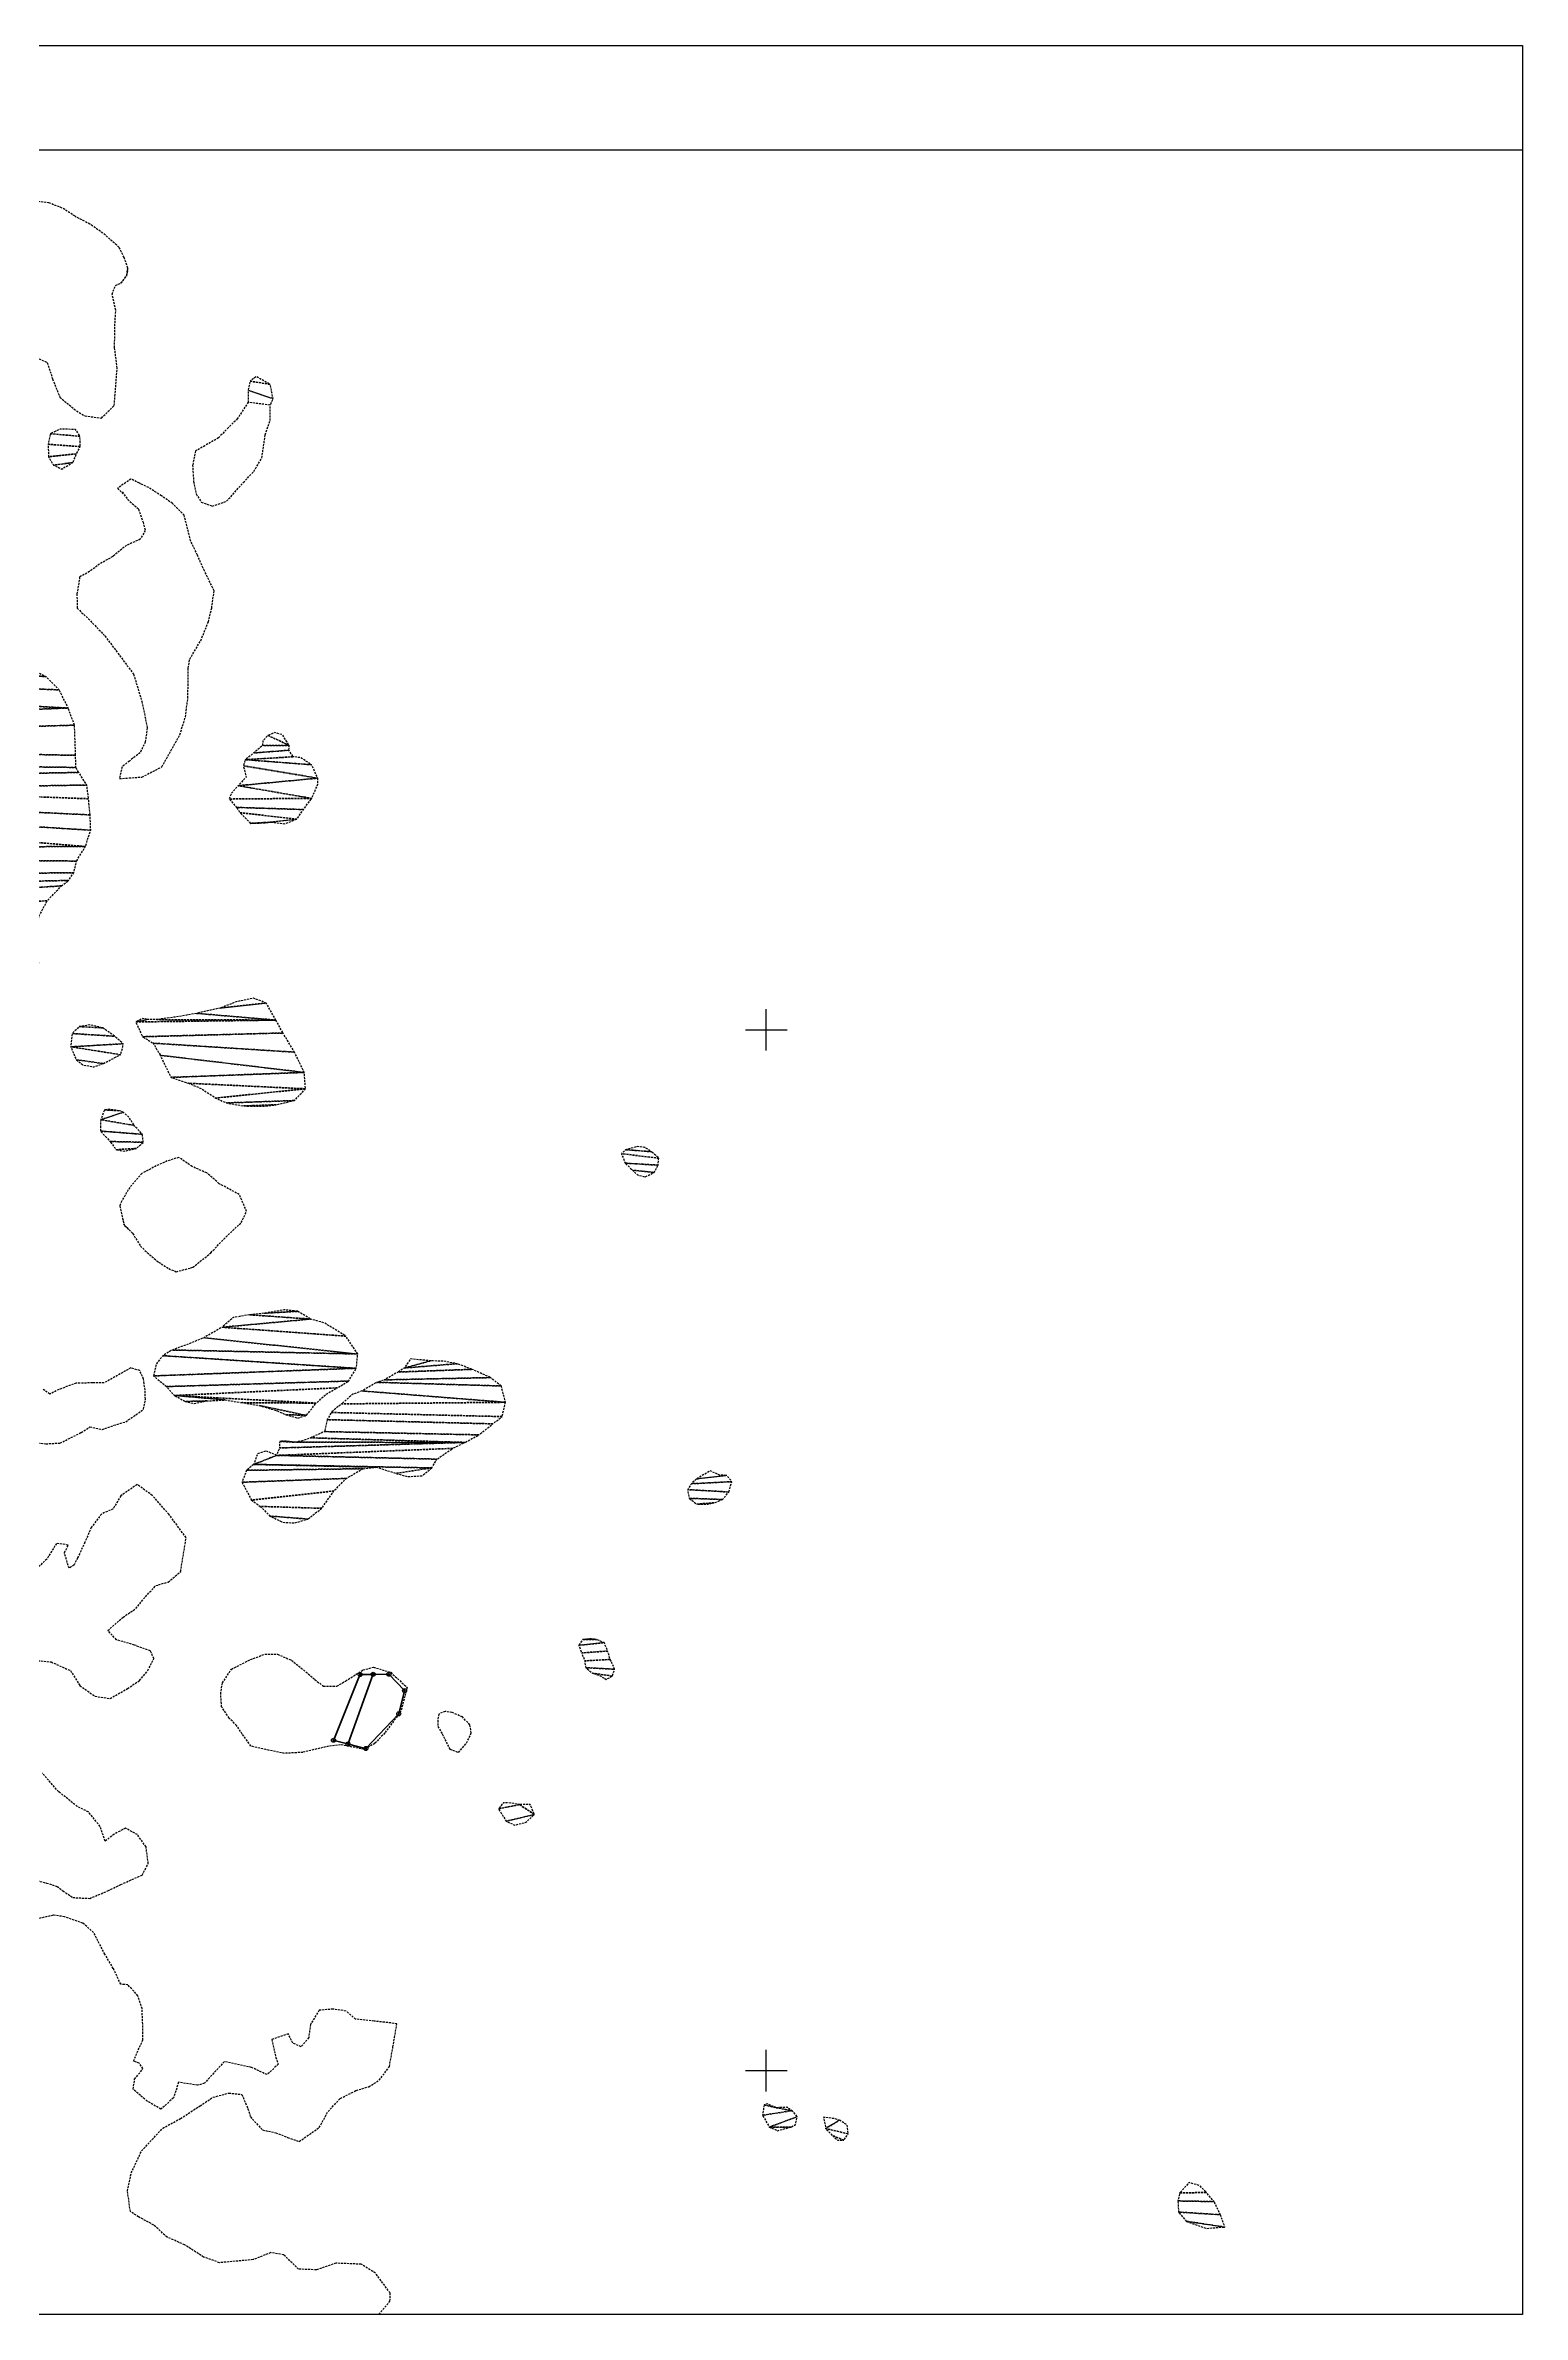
# Model space of a CAD drawing. Header units: metres. Extents: x 615331 to 657292, y 1301217 to 1321009.
# Drawn here: x 615763.2 to 615944, y 1309894.2 to 1310172 of the extents above; entities that cross this region are included whole.
import ezdxf
from ezdxf.enums import TextEntityAlignment as Align

# ---------------------------------------------------------------- set-up
doc = ezdxf.new("R2010")
doc.units = ezdxf.units.M
doc.header["$PDMODE"] = 32
doc.header["$PDSIZE"] = 0.5
doc.linetypes.add('HIDDEN', pattern=[0.375, 0.25, -0.125])
for name, color, linetype in [('3', 7, 'Continuous'), ('42', 7, 'Continuous'), ('CIRCULO PI', 2, 'Continuous'), ('CVL_CUADCON_LIN', 8, 'Continuous')]:
    doc.layers.add(name, color=color, linetype=linetype)
doc.styles.get("Standard").update_dxf_attribs({"font": 'arial.ttf'})
picture_1 = doc.add_image_def('image2.jpg', size_in_pixel=(1123, 633))

# ---------------------------------------------------------------- blocks, each defined once
blk = doc.blocks.new('COORD')
at = {"layer": '42', "color": 2, "linetype": 'Continuous'}
for p, q in [((-2, 0), (2, 0)), ((0, -2), (0, 2))]:
    blk.add_line(p, q, dxfattribs=at)
blk = doc.blocks.new('COORD$')
at = {"layer": '42', "color": 2, "linetype": 'Continuous'}
blk.add_blockref('COORD', (0, 0), dxfattribs=at)

msp = doc.modelspace()

# ---------------------------------------------------------------- linework, layer by layer
at = {"layer": '3', "color": 30, "linetype": 'HIDDEN'}
for points in [[(615772.47474, 1310142.86496), (615773.17532, 1310143.87671), (615773.26274, 1310144.7195), (615772.8272, 1310146.00967), (615772.19798, 1310147.26519), (615770.53012, 1310148.76791), (615768.63761, 1310150.10625), (615766.81429, 1310151.05671), (615765.249, 1310152.07483), (615763.62358, 1310152.70392), (615762.26217, 1310152.88257)], [(615762.05982, 1310133.77704), (615763.42632, 1310133.14514), (615764.06421, 1310131.14496), (615764.96345, 1310128.92114), (615766.9895, 1310127.22831), (615768.03208, 1310126.62508), (615770.04183, 1310126.3566), (615771.61017, 1310127.89627), (615771.97868, 1310132.46584), (615771.65859, 1310134.9877), (615771.69299, 1310137.6431), (615771.80054, 1310139.55472), (615771.35736, 1310141.52471), (615771.76575, 1310142.59788), (615772.37777, 1310142.86381), (615773.17634, 1310143.77961), (615773.29625, 1310144.62278), (615773.26274, 1310144.7195)], [(615788.01494, 1310128.31052), (615786.71113, 1310126.28817), (615785.59068, 1310125.20684), (615784.37531, 1310123.9303), (615782.70324, 1310122.9722), (615781.57757, 1310122.34412), (615781.20932, 1310120.5914), (615781.32935, 1310118.58535), (615781.63797, 1310117.06709), (615782.26427, 1310116.07063), (615783.62936, 1310115.56806), (615785.37024, 1310116.17078), (615787.41553, 1310118.46073), (615788.69449, 1310119.83526), (615789.67948, 1310121.43304), (615790.0996, 1310124.31946), (615790.69493, 1310126.04237), (615790.70436, 1310128.04994)], [(615772.60497, 1310117.32003), (615773.26286, 1310116.38855), (615774.6035, 1310115.20592), (615775.13932, 1310113.62548), (615775.4101, 1310112.59245), (615774.80738, 1310111.51711), (615773.13276, 1310110.78569), (615771.43317, 1310109.40632), (615769.82546, 1310108.48135), (615768.60601, 1310107.56083), (615767.38375, 1310106.89924), (615767.05143, 1310104.82324), (615767.07143, 1310103.0751), (615768.44532, 1310101.79563), (615770.47622, 1310099.68191), (615773.99288, 1310094.99485), (615775.00221, 1310091.63913), (615775.65373, 1310088.44115), (615775.41481, 1310086.68996), (615774.7824, 1310085.38755), (615773.46713, 1310084.36879), (615772.56904, 1310083.64616), (615772.26182, 1310082.21812), (615775.01062, 1310082.41142), (615777.45603, 1310083.66974), (615779.64467, 1310087.58014), (615780.33136, 1310089.78969), (615780.62877, 1310092.09199), (615780.68407, 1310095.75137), (615780.86565, 1310096.85423), (615782.19928, 1310099.10366), (615783.14388, 1310101.41323), (615783.54526, 1310103.10148), (615783.84484, 1310105.20959), (615782.65176, 1310107.65665), (615781.78808, 1310109.58943), (615780.95905, 1310111.32839), (615780.17896, 1310114.46023), (615778.7383, 1310115.90077), (615777.40072, 1310116.82447), (615775.83557, 1310117.84259), (615774.69665, 1310118.38007), (615773.65508, 1310118.8862), (615772.01729, 1310117.76652), (615772.93385, 1310116.85429)], [(615772.61822, 1310028.37715), (615772.88709, 1310027.50595), (615773.86902, 1310026.5458), (615774.82573, 1310024.9702), (615775.93789, 1310023.94685), (615777.0489, 1310023.0206), (615778.28785, 1310022.22534), (615779.19843, 1310021.84715), (615781.23123, 1310022.38845), (615783.44422, 1310024.1622), (615785.01116, 1310025.83146), (615787.15635, 1310027.86337), (615787.82049, 1310029.23089), (615786.92304, 1310031.29288), (615784.44794, 1310032.62447), (615782.9442, 1310033.93477), (615781.15503, 1310034.72379), (615779.524, 1310035.83837), (615778.10487, 1310035.40117), (615776.75239, 1310034.80292), (615774.98284, 1310033.87603), (615773.51338, 1310032.17555), (615772.52903, 1310030.51304), (615772.30922, 1310029.92778), (615772.78859, 1310027.63439), (615773.37806, 1310027.02594)], [(615761.11739, 1310001.01552), (615763.22385, 1310000.78055), (615764.97071, 1310000.86529), (615767.57756, 1310002.15788), (615768.63773, 1310002.84993), (615770.13, 1310002.54321), (615771.58073, 1310003.04552), (615773.03223, 1310003.48297), (615775.21577, 1310004.99728), (615775.42832, 1310006.23012), (615775.38257, 1310007.39529), (615775.20596, 1310008.68839), (615774.74073, 1310009.7515), (615773.63673, 1310010.06267), (615772.35038, 1310009.33558), (615770.38855, 1310008.2447), (615768.96458, 1310008.22839), (615766.95815, 1310008.20545), (615764.86316, 1310007.43683), (615763.73686, 1310006.87348), (615762.92147, 1310007.41466)], [(615762.2976, 1309974.21979), (615763.88518, 1309974.07605), (615766.26012, 1309973.00237), (615767.41382, 1309971.17), (615769.27371, 1309969.86378), (615771.12162, 1309969.59351), (615773.24375, 1309970.81576), (615774.72137, 1309971.80394), (615775.71082, 1309973.01333), (615776.47091, 1309974.47897), (615776.03945, 1309975.41299), (615774.08921, 1309976.13549), (615771.88082, 1309976.79019), (615770.83237, 1309977.9114), (615772.69086, 1309979.55148), (615774.26468, 1309980.60567), (615775.18991, 1309981.7818), (615776.69237, 1309983.41793), (615778.2086, 1309983.85614), (615779.7475, 1309985.1365), (615780.41202, 1309989.28851), (615778.30799, 1309992.14613), (615776.27493, 1309994.45417), (615774.41478, 1309995.79277), (615772.4239, 1309994.41008), (615771.47115, 1309992.81269), (615770.05431, 1309992.1813), (615768.81065, 1309990.5481), (615768.0224, 1309988.72593), (615767.13807, 1309986.80551), (615766.69464, 1309985.95865), (615766.08453, 1309985.53076), (615765.51265, 1309987.43448), (615765.9873, 1309988.37895), (615764.56078, 1309988.5892), (615763.3528, 1309986.66509), (615761.94412, 1309985.32153)], [(615802.19819, 1309963.37009), (615799.3124, 1309963.92579), (615797.85798, 1309963.74727), (615796.05008, 1309963.33811), (615794.69466, 1309962.99878), (615792.46282, 1309962.87619), (615790.15962, 1309963.33556), (615788.34216, 1309963.76804), (615787.28951, 1309965.2454), (615786.5981, 1309966.27359), (615785.68128, 1309967.20213), (615784.75924, 1309968.5838), (615784.6443, 1309970.13659), (615784.85532, 1309971.49889), (615785.96875, 1309973.19529), (615788.28584, 1309974.35511), (615790.05832, 1309975.02294), (615791.61213, 1309975.00829), (615793.30344, 1309974.28299), (615794.77341, 1309973.10176), (615796.17865, 1309971.91977), (615797.22379, 1309971.08998), (615798.87419, 1309971.10884), (615799.93513, 1309971.73615), (615802.05585, 1309973.08787), (615803.34666, 1309973.42644), (615805.45758, 1309972.80295), (615807.45305, 1309970.9479), (615806.70965, 1309968.02529), (615804.73317, 1309965.38009), (615803.51792, 1309964.10342), (615802.61741, 1309963.58467), (615802.19819, 1309963.37009)], [(615811.22979, 1309966.16668), (615811.75796, 1309965.26617), (615812.25479, 1309964.26805), (615812.68549, 1309963.39876), (615813.75827, 1309962.99011), (615814.74849, 1309964.13477), (615815.31693, 1309965.37155), (615815.14363, 1309966.37336), (615814.22643, 1309967.33414), (615812.99041, 1309967.87047), (615812.11488, 1309968.02236), (615811.33032, 1309967.69667), (615811.20978, 1309966.9181), (615811.22979, 1309966.16668)], [(615761.82727, 1309947.40519), (615763.32069, 1309947.00138), (615764.62004, 1309946.59528), (615765.3382, 1309946.05309), (615766.54529, 1309945.22508), (615768.61786, 1309945.11932), (615770.84052, 1309946.0513), (615772.41766, 1309946.81407), (615775.02604, 1309947.97707), (615775.78676, 1309949.37798), (615775.50465, 1309951.41461), (615774.45161, 1309952.92433), (615772.9861, 1309953.71704), (615771.60265, 1309952.98894), (615770.51202, 1309952.13468), (615769.87643, 1309953.94054), (615768.46456, 1309955.70525), (615767.09755, 1309956.36951), (615764.81117, 1309958.18888), (615762.81124, 1309960.43257)], [(615803.95585, 1309894.16378), (615803.99322, 1309894.20428), (615805.3666, 1309895.80651), (615805.3875, 1309896.81049), (615803.57947, 1309899.25054), (615801.85172, 1309900.33161), (615798.7432, 1309900.45802), (615796.3573, 1309899.65359), (615794.18789, 1309899.72597), (615792.3554, 1309901.48583), (615790.76629, 1309901.75903), (615788.64008, 1309900.89292), (615784.50146, 1309900.52173), (615782.55161, 1309901.21186), (615780.23656, 1309902.70706), (615778.08958, 1309903.65396), (615776.45447, 1309905.12456), (615774.59802, 1309906.1395), (615773.58741, 1309906.77548), (615773.23458, 1309909.32932), (615773.69522, 1309911.50395), (615774.95889, 1309914.20586), (615777.54879, 1309916.98754), (615779.73603, 1309918.17819), (615782.11339, 1309919.72717), (615783.71971, 1309920.78161), (615785.6558, 1309921.28939), (615787.24376, 1309921.11329), (615787.97569, 1309919.37331), (615788.27845, 1309918.37303), (615789.75314, 1309916.77092), (615791.37538, 1309916.43337), (615792.83834, 1309915.86722), (615794.26817, 1309915.36555), (615796.70835, 1309917.07712), (615797.78649, 1309919.03219), (615799.28934, 1309920.63583), (615801.22033, 1309921.59687), (615802.76841, 1309922.06796), (615804.054, 1309922.85965), (615805.29728, 1309924.52521), (615805.72339, 1309926.89365), (615805.93619, 1309928.09412), (615806.20824, 1309929.78084), (615803.42108, 1309930.10514), (615801.15279, 1309930.33832), (615800.00865, 1309931.32892), (615798.38755, 1309931.56937), (615796.70619, 1309931.42067), (615795.6255, 1309929.69228), (615795.41754, 1309928.07093), (615794.49167, 1309926.95953), (615793.48324, 1309927.40131), (615792.92015, 1309928.52813), (615790.88874, 1309927.85724), (615791.39933, 1309925.66146), (615791.70018, 1309924.823), (615790.32311, 1309923.54455), (615788.40333, 1309924.42913), (615785.09398, 1309925.13596), (615783.27156, 1309923.17247), (615782.66451, 1309922.48565), (615781.82567, 1309922.24941), (615779.49112, 1309922.61117), (615778.86572, 1309920.69368), (615777.32796, 1309919.31622), (615775.66609, 1309920.30096), (615774.81681, 1309920.97121), (615773.93388, 1309921.77055), (615774.11393, 1309923.003), (615775.13511, 1309924.2775), (615774.67422, 1309924.95209), (615773.99173, 1309925.20337), (615774.55865, 1309926.56974), (615775.12709, 1309927.80652), (615775.1053, 1309929.71662), (615775.01878, 1309931.62595), (615774.51519, 1309933.20678), (615773.26987, 1309934.55238), (615772.42772, 1309934.60756), (615771.49944, 1309936.53957), (615770.47622, 1309938.27637), (615769.08627, 1309940.94782), (615767.77851, 1309942.09847), (615765.53635, 1309942.88225), (615764.14258, 1309943.06065), (615760.26874, 1309942.17454)]]:
    msp.add_lwpolyline(points, dxfattribs=at)
at = {"layer": 'CIRCULO PI'}
msp.add_lwpolyline([(615473.824, 1310171.98436), (615943.99875, 1310171.98436), (615943.99875, 1309894.16378), (615473.824, 1309894.16378)], close=True, dxfattribs=at)
at = {"layer": 'CVL_CUADCON_LIN', "color": 4, "lineweight": 40, "ltscale": 0.5, "flags": 128}
for points in [[(615798.4774, 1309964.54484), (615801.69295, 1309972.47486)], [(615803.28789, 1309972.48927), (615800.24087, 1309964.09542)], [(615800.24087, 1309964.09542), (615803.28789, 1309972.48927)], [(615801.7806, 1309972.53452), (615803.24593, 1309972.54855)], [(615803.37334, 1309972.54977), (615805.1572, 1309972.56686)], [(615805.26509, 1309972.52156), (615807.11426, 1309970.59953)], [(615807.14273, 1309970.49187), (615806.45168, 1309967.77503)], [(615806.39207, 1309967.66711), (615802.4517, 1309963.52355)], [(615800.15739, 1309964.05127), (615798.51519, 1309964.47005)], [(615802.34606, 1309963.49313), (615800.28087, 1309964.01978)]]:
    msp.add_lwpolyline(points, dxfattribs=at)
at = {"layer": 'CVL_CUADCON_LIN', "color": 4, "lineweight": 40, "ltscale": 0.5}
for centre in [(615801.71689, 1309972.53391), (615803.30963, 1309972.54916), (615803.30963, 1309972.54916), (615805.22091, 1309972.56747), (615807.15843, 1309970.55361), (615806.43597, 1309967.71328), (615798.45346, 1309964.48579), (615800.21913, 1309964.03553), (615800.21913, 1309964.03553), (615802.4078, 1309963.47738)]:
    msp.add_circle(centre, 0.06371, dxfattribs=at)
at = {"layer": 'CVL_CUADCON_LIN', "color": 4, "ltscale": 0.5}
for p in [(615801.71689, 1309972.53391), (615803.30963, 1309972.54916), (615803.30963, 1309972.54916), (615805.22091, 1309972.56747), (615807.15843, 1309970.55361), (615806.43597, 1309967.71328), (615798.45346, 1309964.48579), (615800.21913, 1309964.03553), (615800.21913, 1309964.03553), (615802.4078, 1309963.47738)]:
    msp.add_point(p, dxfattribs=at)

# ---------------------------------------------------------------- block references
at = {"layer": '42', "color": 1, "linetype": 'Continuous', "xscale": 1.274245939333923, "yscale": 1.274245939333923, "zscale": 0.1274245939301883}
for p in [(615851.42435, 1310051.45731), (615851.42435, 1309924.03272)]:
    msp.add_blockref('COORD$', p, dxfattribs=at)

# ---------------------------------------------------------------- texts
at = {"layer": 'CVL_CUADCON_LIN', "color": 4, "ltscale": 0.5}
for p in [(615801.6452, 1309972.63925), (615803.23601, 1309972.65315)]:
    msp.add_text('1', height=0.12742, rotation=90, dxfattribs=at).set_placement(p, align=Align.BOTTOM_RIGHT)
for s, p in [('2', (615803.41364, 1309972.62279)), ('3', (615807.28162, 1309970.58618)), ('4', (615806.54751, 1309967.65167))]:
    msp.add_text(s, height=0.12742, rotation=90, dxfattribs=at).set_placement(p, align=Align.MIDDLE_LEFT)
msp.add_text('2', height=0.12742, rotation=90, dxfattribs=at).set_placement((615805.27025, 1309972.68496), align=Align.BOTTOM_LEFT)
for s, p in [('4', (615798.33973, 1309964.42833)), ('6', (615800.10649, 1309963.97596))]:
    msp.add_text(s, height=0.12742, rotation=90, dxfattribs=at).set_placement(p, align=Align.TOP_RIGHT)
msp.add_text('3', height=0.12742, rotation=90, dxfattribs=at).set_placement((615800.2787, 1309963.92288), align=Align.TOP_LEFT)
msp.add_text('5', height=0.12742, rotation=90, dxfattribs=at).set_placement((615802.44307, 1309963.35494), align=Align.TOP_CENTER)

# ---------------------------------------------------------------- pictures from other files: only their frames are drawn
at = {"layer": 'CIRCULO PI'}
image = msp.add_image(picture_1, insert=(615473.824, 1309894.16378), size_in_units=(470.17476, 265.02281), dxfattribs=at)
image.dxf.flags = 7

# ---------------------------------------------------------------- meshes
at = {"layer": '3', "color": 30, "linetype": 'HIDDEN'}
mesh = msp.add_polyface(dxfattribs=at)
corners = [(615790.70895, 1310130.47827), (615788.24468, 1310130.87099), (615791.05248, 1310128.73383), (615787.99837, 1310129.76737), (615790.73736, 1310127.98546), (615788.9826, 1310131.42988), (615788.01494, 1310128.31052)]
mesh.append_faces([[corners[k] for k in face] for face in [(1, 0, 5), (2, 3, 6, 4)]], dxfattribs={"vtx0": -1, "color": 30})
mesh.append_faces([[corners[k] for k in face] for face in [(0, 1, 3, 2)]], dxfattribs={"vtx0": -1, "vtx2": -1, "color": 30})
mesh = msp.add_polyface(dxfattribs=at)
corners = [(615767.41331, 1310124.12488), (615763.78477, 1310124.43949), (615767.4602, 1310122.86261), (615763.54075, 1310123.14155), (615767.01702, 1310121.98338), (615763.55808, 1310121.61997), (615766.54389, 1310120.90945), (615764.18475, 1310120.59101), (615765.19357, 1310120.11687), (615765.0083, 1310125.00398), (615766.8859, 1310124.96066)]
mesh.append_faces([[corners[k] for k in face] for face in [(1, 0, 10, 9), (6, 7, 8)]], dxfattribs={"vtx0": -1, "color": 30})
mesh.append_faces([[corners[k] for k in face] for face in [(0, 1, 3, 2), (2, 3, 5, 4), (4, 5, 7, 6)]], dxfattribs={"vtx0": -1, "vtx2": -1, "color": 30})
mesh = msp.add_polyface(dxfattribs=at)
corners = [(615743.55739, 1310076.19132), (615725.39785, 1310079.22147), (615725.08401, 1310075.5268), (615742.62961, 1310075.24175), (615726.16826, 1310074.11455), (615739.63182, 1310074.17125), (615738.22339, 1310072.79532), (615727.18103, 1310073.28425), (615736.1976, 1310071.63895), (615729.25958, 1310072.66051), (615732.29216, 1310070.68772), (615743.19958, 1310107.49699), (615739.70292, 1310107.58644), (615745.245, 1310106.93747), (615738.35859, 1310106.27601), (615747.35808, 1310106.11991), (615737.1004, 1310103.08848), (615750.49846, 1310103.20928), (615755.77014, 1310097.89478), (615736.15797, 1310100.58459), (615735.18992, 1310097.4976), (615757.80575, 1310095.36018), (615733.3322, 1310095.79266), (615759.10319, 1310095.11603), (615732.18232, 1310094.45203), (615764.88763, 1310093.07762), (615765.98119, 1310090.85598), (615731.52277, 1310092.69611), (615729.68238, 1310089.4696), (615766.74956, 1310088.76022), (615728.21483, 1310087.60729), (615766.88883, 1310085.07064), (615727.5233, 1310085.8185), (615766.90578, 1310083.58143), (615727.28361, 1310084.13216), (615767.26881, 1310082.97043), (615726.49638, 1310082.21277), (615768.25737, 1310081.42758), (615726.05995, 1310080.75082), (615768.47081, 1310079.74634), (615744.31531, 1310080.66812), (615768.65519, 1310077.77342), (615744.85304, 1310078.92585), (615768.74146, 1310075.89646), (615744.90286, 1310077.40465), (615768.08433, 1310073.91386), (615744.66203, 1310075.81541), (615743.09968, 1310073.75763), (615767.00441, 1310072.12074), (615741.82148, 1310072.31837), (615766.66469, 1310070.69218), (615740.41905, 1310070.42446), (615766.02821, 1310069.74593), (615739.59168, 1310069.18462), (615765.16185, 1310069.08841), (615738.15726, 1310067.25783), (615763.40275, 1310067.25516), (615737.36264, 1310065.98601), (615762.42056, 1310065.39833), (615736.80121, 1310064.13402), (615761.78764, 1310061.31144), (615737.01019, 1310062.8413), (615762.38896, 1310059.66702), (615737.83704, 1310061.29666), (615741.27254, 1310060.88265), (615762.14086, 1310058.72523), (615742.58769, 1310059.08444), (615761.50731, 1310057.52005), (615743.15931, 1310057.21308), (615760.52002, 1310056.11646), (615743.33554, 1310055.95234), (615759.11351, 1310054.57858), (615743.3846, 1310054.49588), (615758.42771, 1310052.27194), (615743.13829, 1310053.39225), (615754.67378, 1310052.22899), (615743.11548, 1310052.5501), (615753.51435, 1310051.73), (615743.41977, 1310051.42036), (615752.51636, 1310051.26528), (615744.49765, 1310050.55846), (615750.71852, 1310049.98199), (615744.89598, 1310049.68878), (615749.66166, 1310048.99853), (615746.16653, 1310048.95864), (615757.56951, 1310050.90225), (615755.08218, 1310050.48519), (615740.39649, 1310061.06691), (615763.28348, 1310094.6782), (615740.60037, 1310074.37666), (615734.6211, 1310070.81145), (615733.16782, 1310070.53583), (615730.20291, 1310072.25033), (615725.1964, 1310077.01741), (615731.02569, 1310090.87726), (615735.75735, 1310098.83161), (615741.41372, 1310107.99458), (615748.8961, 1310104.64803), (615760.13507, 1310095.45167), (615761.46042, 1310095.5963), (615756.35196, 1310049.81978), (615754.89983, 1310049.44706), (615747.39784, 1310048.8432), (615739.49675, 1310060.50611), (615738.68658, 1310060.59404), (615743.67334, 1310074.5413)]
mesh.append_faces([[corners[k] for k in face] for face in [(8, 10, 91, 90), (12, 11, 96), (83, 84, 102), (85, 86, 101, 100), (87, 63, 104, 103), (23, 88, 99, 98)]], dxfattribs={"vtx0": -1, "color": 30})
mesh.append_faces([[corners[k] for k in face] for face in [(3, 4, 5, 89), (15, 16, 17, 97)]], dxfattribs={"vtx0": -1, "vtx1": -1, "color": 30})
mesh.append_faces([[corners[k] for k in face] for face in [(37, 38, 40, 39)]], dxfattribs={"vtx0": -1, "vtx1": -1, "vtx2": -1, "color": 30})
mesh.append_faces([[corners[k] for k in face] for face in [(23, 24, 25, 88), (62, 63, 87, 64)]], dxfattribs={"vtx0": -1, "vtx1": -1, "vtx3": -1, "color": 30})
mesh.append_faces([[corners[k] for k in face] for face in [(1, 0, 40, 38), (0, 2, 4, 3), (5, 4, 7, 6), (6, 7, 9, 8), (11, 12, 14, 13), (13, 14, 16, 15), (17, 16, 19, 18), (18, 20, 22, 21), (21, 22, 24, 23), (25, 24, 27, 26), (26, 28, 30, 29), (29, 30, 32, 31), (31, 32, 34, 33), (33, 34, 36, 35), (35, 36, 38, 37), (39, 40, 42, 41), (41, 42, 44, 43), (43, 44, 46, 45), (45, 47, 49, 48), (48, 49, 51, 50), (50, 51, 53, 52), (52, 53, 55, 54), (54, 55, 57, 56), (56, 57, 59, 58), (58, 59, 61, 60), (60, 61, 63, 62), (62, 64, 66, 65), (65, 66, 68, 67), (67, 68, 70, 69), (69, 70, 72, 71), (71, 72, 74, 73), (75, 76, 78, 77), (77, 78, 80, 79), (79, 80, 82, 81), (81, 82, 84, 83), (86, 85, 73, 75)]], dxfattribs={"vtx0": -1, "vtx2": -1, "color": 30})
mesh.append_faces([[corners[k] for k in face] for face in [(73, 74, 76, 75)]], dxfattribs={"vtx0": -1, "vtx2": -1, "vtx3": -1, "color": 30})
mesh.append_faces([[corners[k] for k in face] for face in [(0, 1, 93, 2), (8, 9, 92, 10), (18, 19, 95, 20), (26, 27, 94, 28), (45, 46, 105, 47)]], dxfattribs={"vtx0": -1, "vtx3": -1, "color": 30})
mesh = msp.add_polyface(dxfattribs=at)
corners = [(615793.02667, 1310086.27608), (615790.42326, 1310087.50917), (615789.75772, 1310086.27111), (615793.00093, 1310085.69299), (615788.70023, 1310085.35251), (615793.52796, 1310084.88957), (615787.64146, 1310084.53087), (615795.77242, 1310083.91159), (615796.53556, 1310082.26896), (615787.42343, 1310083.78366), (615786.77166, 1310081.34781), (615795.78707, 1310079.79973), (615785.68982, 1310079.71665), (615794.76704, 1310078.42813), (615786.57542, 1310078.69062), (615793.97127, 1310077.2534), (615787.00357, 1310078.04789), (615790.90059, 1310076.89445), (615788.31324, 1310076.73542), (615789.81621, 1310086.82222), (615791.26095, 1310087.84251), (615792.20249, 1310087.59416), (615794.46797, 1310084.77081), (615796.5441, 1310081.52442), (615792.45658, 1310076.6856), (615789.67197, 1310076.78333), (615785.94097, 1310080.39939), (615787.76302, 1310082.39537)]
mesh.append_faces([[corners[k] for k in face] for face in [(1, 0, 21, 20), (17, 18, 25), (15, 17, 24)]], dxfattribs={"vtx0": -1, "color": 30})
mesh.append_faces([[corners[k] for k in face] for face in [(5, 6, 7, 22), (8, 10, 11, 23)]], dxfattribs={"vtx0": -1, "vtx1": -1, "color": 30})
mesh.append_faces([[corners[k] for k in face] for face in [(0, 2, 4, 3), (3, 4, 6, 5), (7, 6, 9, 8), (11, 12, 14, 13), (13, 14, 16, 15)]], dxfattribs={"vtx0": -1, "vtx2": -1, "color": 30})
mesh.append_faces([[corners[k] for k in face] for face in [(15, 16, 18, 17)]], dxfattribs={"vtx0": -1, "vtx2": -1, "vtx3": -1, "color": 30})
mesh.append_faces([[corners[k] for k in face] for face in [(0, 1, 19, 2), (8, 9, 27, 10), (11, 10, 26, 12)]], dxfattribs={"vtx0": -1, "vtx3": -1, "color": 30})
mesh = msp.add_polyface(dxfattribs=at)
corners = [(615790.2153, 1310054.7399), (615784.59066, 1310054.1252), (615791.4043, 1310052.64899), (615781.68512, 1310053.47674), (615775.67361, 1310052.72812), (615774.25295, 1310052.42051), (615792.26391, 1310051.07223), (615775.08274, 1310050.61682), (615793.6824, 1310048.72482), (615776.38642, 1310049.8222), (615794.87599, 1310046.24539), (615777.24488, 1310048.34267), (615778.57048, 1310045.63808), (615795.02839, 1310044.23973), (615780.71478, 1310044.91788), (615784.06923, 1310043.11062), (615793.65309, 1310042.79932), (615785.33838, 1310042.50994), (615791.42571, 1310042.28822), (615787.41388, 1310042.14512), (615776.80667, 1310052.70875), (615779.58567, 1310053.09663), (615786.55618, 1310054.89242), (615788.65486, 1310055.33726), (615790.06826, 1310042.11072), (615788.15854, 1310042.12129), (615782.24324, 1310044.28777), (615778.07391, 1310046.60371), (615775.12199, 1310052.85134)]
mesh.append_faces([[corners[k] for k in face] for face in [(1, 0, 23, 22), (5, 4, 28), (18, 19, 25, 24)]], dxfattribs={"vtx0": -1, "color": 30})
mesh.append_faces([[corners[k] for k in face] for face in [(4, 5, 2, 20)]], dxfattribs={"vtx0": -1, "vtx1": -1, "vtx2": -1, "color": 30})
mesh.append_faces([[corners[k] for k in face] for face in [(0, 1, 3, 2), (2, 5, 7, 6), (6, 7, 9, 8), (8, 9, 11, 10), (10, 12, 14, 13), (13, 15, 17, 16), (16, 17, 19, 18)]], dxfattribs={"vtx0": -1, "vtx2": -1, "color": 30})
mesh.append_faces([[corners[k] for k in face] for face in [(2, 3, 21, 20), (10, 11, 27, 12), (13, 14, 26, 15)]], dxfattribs={"vtx0": -1, "vtx3": -1, "color": 30})
mesh = msp.add_polyface(dxfattribs=at)
corners = [(615770.21551, 1310051.69432), (615767.33316, 1310051.85564), (615771.68369, 1310050.67505), (615766.46897, 1310051.00393), (615772.69761, 1310049.74765), (615766.29338, 1310049.38309), (615772.38924, 1310048.41658), (615770.26546, 1310047.32391), (615766.95866, 1310047.80405), (615772.66932, 1310049.39112), (615769.105, 1310046.92201), (615767.7752, 1310047.16591), (615768.69011, 1310052.06551)]
mesh.append_faces([[corners[k] for k in face] for face in [(1, 0, 12), (7, 8, 11, 10)]], dxfattribs={"vtx0": -1, "color": 30})
mesh.append_faces([[corners[k] for k in face] for face in [(4, 5, 6, 9)]], dxfattribs={"vtx0": -1, "vtx1": -1, "color": 30})
mesh.append_faces([[corners[k] for k in face] for face in [(0, 1, 3, 2), (2, 3, 5, 4), (6, 5, 8, 7)]], dxfattribs={"vtx0": -1, "vtx2": -1, "color": 30})
mesh = msp.add_polyface(dxfattribs=at)
corners = [(615772.24105, 1310041.55069), (615770.42741, 1310041.65951), (615772.7287, 1310041.3621), (615769.95569, 1310040.45611), (615774.04168, 1310039.7582), (615775.05751, 1310038.66885), (615769.93912, 1310039.06374), (615775.1657, 1310037.69877), (615771.11895, 1310037.78198), (615774.33285, 1310036.94454), (615771.84246, 1310036.78653), (615773.44814, 1310040.72268), (615772.84784, 1310036.60381), (615771.1062, 1310041.73201)]
mesh.append_faces([[corners[k] for k in face] for face in [(1, 0, 13), (9, 10, 12)]], dxfattribs={"vtx0": -1, "color": 30})
mesh.append_faces([[corners[k] for k in face] for face in [(2, 3, 4, 11)]], dxfattribs={"vtx0": -1, "vtx1": -1, "color": 30})
mesh.append_faces([[corners[k] for k in face] for face in [(0, 1, 3, 2), (4, 3, 6, 5), (5, 6, 8, 7), (7, 8, 10, 9)]], dxfattribs={"vtx0": -1, "vtx2": -1, "color": 30})
mesh = msp.add_polyface(dxfattribs=at)
corners = [(615837.38636, 1310036.53232), (615834.21158, 1310036.78743), (615838.26929, 1310035.73299), (615833.69933, 1310036.29582), (615838.18187, 1310034.89007), (615834.1657, 1310035.13562), (615837.70645, 1310034.01046), (615835.04939, 1310034.27156), (615835.63134, 1310037.15976), (615836.5386, 1310037.07311), (615836.61238, 1310033.4475), (615835.67097, 1310033.69585)]
mesh.append_faces([[corners[k] for k in face] for face in [(1, 0, 9, 8), (6, 7, 11, 10)]], dxfattribs={"vtx0": -1, "color": 30})
mesh.append_faces([[corners[k] for k in face] for face in [(0, 1, 3, 2), (2, 3, 5, 4), (4, 5, 7, 6)]], dxfattribs={"vtx0": -1, "vtx2": -1, "color": 30})
mesh = msp.add_polyface(dxfattribs=at)
corners = [(615782.93949, 1310006.02458), (615780.28625, 1310005.96189), (615794.07742, 1310016.99864), (615790.00212, 1310016.75781), (615795.64194, 1310016.04525), (615788.15931, 1310016.57483), (615784.81072, 1310015.04713), (615799.97042, 1310013.95778), (615801.41949, 1310011.77258), (615782.55976, 1310013.75874), (615778.69306, 1310012.25743), (615801.24531, 1310010.02215), (615777.56816, 1310011.56462), (615776.43128, 1310009.09093), (615800.29217, 1310008.45712), (615777.99987, 1310007.78138), (615798.94223, 1310007.6323), (615778.98321, 1310006.69165), (615796.34201, 1310005.75699), (615787.2142, 1310005.81446), (615795.12931, 1310004.25363), (615789.3218, 1310005.48239), (615792.57126, 1310004.35392), (615785.2037, 1310006.14767), (615780.69134, 1310012.99267), (615786.15658, 1310016.22823), (615792.42472, 1310017.17411), (615797.3953, 1310015.54728), (615797.62364, 1310006.90483), (615794.09742, 1310003.91813), (615791.59531, 1310004.79608), (615781.3895, 1310005.71545), (615776.77023, 1310010.58422)]
mesh.append_faces([[corners[k] for k in face] for face in [(0, 1, 31), (3, 2, 26), (20, 22, 29)]], dxfattribs={"vtx0": -1, "color": 30})
mesh.append_faces([[corners[k] for k in face] for face in [(4, 6, 7, 27), (16, 17, 18, 28)]], dxfattribs={"vtx0": -1, "vtx1": -1, "color": 30})
mesh.append_faces([[corners[k] for k in face] for face in [(18, 17, 23, 19)]], dxfattribs={"vtx0": -1, "vtx1": -1, "vtx3": -1, "color": 30})
mesh.append_faces([[corners[k] for k in face] for face in [(1, 0, 23, 17), (2, 3, 5, 4), (7, 6, 9, 8), (8, 10, 12, 11), (11, 13, 15, 14), (14, 15, 17, 16), (18, 19, 21, 20)]], dxfattribs={"vtx0": -1, "vtx2": -1, "color": 30})
mesh.append_faces([[corners[k] for k in face] for face in [(4, 5, 25, 6), (8, 9, 24, 10), (11, 12, 32, 13), (20, 21, 30, 22)]], dxfattribs={"vtx0": -1, "vtx3": -1, "color": 30})
mesh = msp.add_polyface(dxfattribs=at)
corners = [(615810.36203, 1310010.93591), (615807.10314, 1310010.05681), (615813.57032, 1310010.58409), (615815.42308, 1310009.89294), (615806.36433, 1310009.56265), (615817.66779, 1310008.88246), (615804.69227, 1310008.60455), (615818.97414, 1310007.86128), (615803.72473, 1310008.30217), (615819.51493, 1310005.86008), (615801.95672, 1310007.24582), (615799.41791, 1310005.66257), (615819.08182, 1310004.10671), (615798.16762, 1310004.61221), (615817.95908, 1310003.21958), (615797.6922, 1310003.7326), (615816.25911, 1310001.87271), (615797.35287, 1310002.27167), (615814.55429, 1310000.94658), (615795.64627, 1310001.50751), (615793.77517, 1310000.96799), (615791.86431, 1310001.07567), (615791.84124, 1310000.26601), (615813.04151, 1310000.21695), (615791.49567, 1309999.35543), (615802.06554, 1309997.72784), (615787.79437, 1309997.53224), (615800.00763, 1309996.53871), (615787.26084, 1309996.06915), (615798.50402, 1309994.99968), (615788.41875, 1309993.88064), (615797.00716, 1309992.87806), (615789.49548, 1309993.11596), (615795.30681, 1309991.56342), (615790.67429, 1309991.93142), (615788.69233, 1309998.25487), (615810.47951, 1309997.82404), (615806.0854, 1309997.15863), (615803.77889, 1309997.90929), (615811.11459, 1309998.89976), (615811.9161, 1310010.88889), (615809.29293, 1309996.87155), (615807.51409, 1309996.75406), (615793.72623, 1309991.09208), (615792.26888, 1309991.17261), (615789.16303, 1309999.55536), (615790.22728, 1309999.89138), (615792.54361, 1310001.1158), (615794.64713, 1310001.13989), (615800.79613, 1310006.84405), (615807.89954, 1310011.1668)]
mesh.append_faces([[corners[k] for k in face] for face in [(1, 0, 50), (21, 20, 47), (33, 34, 44, 43), (35, 24, 46, 45), (36, 37, 42, 41)]], dxfattribs={"vtx0": -1, "color": 30})
mesh.append_faces([[corners[k] for k in face] for face in [(0, 1, 2, 40), (23, 24, 39)]], dxfattribs={"vtx0": -1, "vtx1": -1, "color": 30})
mesh.append_faces([[corners[k] for k in face] for face in [(24, 35, 36, 39), (36, 35, 38, 37)]], dxfattribs={"vtx0": -1, "vtx1": -1, "vtx3": -1, "color": 30})
mesh.append_faces([[corners[k] for k in face] for face in [(2, 1, 4, 3), (3, 4, 6, 5), (5, 6, 8, 7), (7, 8, 10, 9), (9, 11, 13, 12), (12, 13, 15, 14), (14, 15, 17, 16), (16, 17, 19, 18), (18, 22, 24, 23), (25, 26, 28, 27), (26, 25, 38, 35), (27, 28, 30, 29), (29, 30, 32, 31), (31, 32, 34, 33)]], dxfattribs={"vtx0": -1, "vtx2": -1, "color": 30})
mesh.append_faces([[corners[k] for k in face] for face in [(20, 21, 22, 18)]], dxfattribs={"vtx0": -1, "vtx2": -1, "vtx3": -1, "color": 30})
mesh.append_faces([[corners[k] for k in face] for face in [(9, 10, 49, 11), (18, 19, 48, 20)]], dxfattribs={"vtx0": -1, "vtx3": -1, "color": 30})
mesh = msp.add_polyface(dxfattribs=at)
corners = [(615846.57801, 1309996.90926), (615842.89314, 1309996.4787), (615847.20175, 1309996.13936), (615842.25258, 1309995.88846), (615846.82789, 1309994.87238), (615841.80774, 1309995.17106), (615846.06155, 1309993.95696), (615841.98167, 1309994.10465), (615845.0628, 1309993.55698), (615842.92831, 1309993.40305), (615845.70387, 1309996.93169), (615844.25557, 1309993.38585), (615844.56495, 1309997.46904)]
mesh.append_faces([[corners[k] for k in face] for face in [(1, 0, 10, 12), (8, 9, 11)]], dxfattribs={"vtx0": -1, "color": 30})
mesh.append_faces([[corners[k] for k in face] for face in [(0, 1, 3, 2), (2, 3, 5, 4), (4, 5, 7, 6), (6, 7, 9, 8)]], dxfattribs={"vtx0": -1, "vtx2": -1, "color": 30})
mesh = msp.add_polyface(dxfattribs=at)
corners = [(615830.6247, 1309976.81428), (615828.97392, 1309976.82778), (615831.60001, 1309976.43685), (615828.46422, 1309976.10962), (615832.00025, 1309975.40534), (615828.83095, 1309975.17483), (615832.33563, 1309974.37308), (615829.19806, 1309974.20768), (615832.86712, 1309973.18115), (615829.33708, 1309973.36744), (615832.58551, 1309972.33607), (615830.15387, 1309972.69681), (615829.8469, 1309976.90246), (615831.84556, 1309971.93914), (615831.12879, 1309972.35187)]
mesh.append_faces([[corners[k] for k in face] for face in [(1, 0, 12), (10, 11, 14, 13)]], dxfattribs={"vtx0": -1, "color": 30})
mesh.append_faces([[corners[k] for k in face] for face in [(0, 1, 3, 2), (2, 3, 5, 4), (4, 5, 7, 6), (6, 7, 9, 8), (8, 9, 11, 10)]], dxfattribs={"vtx0": -1, "vtx2": -1, "color": 30})
mesh = msp.add_polyface(dxfattribs=at)
corners = [(615823.03708, 1309955.39025), (615821.24307, 1309956.60015), (615819.58323, 1309954.57372), (615818.65966, 1309956.08484), (615819.26607, 1309956.83652), (615820.23769, 1309956.78288), (615822.53757, 1309956.61493), (615822.0122, 1309954.43954), (615820.62429, 1309954.09995)]
mesh.append_faces([[corners[k] for k in face] for face in [(1, 0, 6), (0, 2, 8, 7), (3, 1, 5, 4)]], dxfattribs={"vtx0": -1, "color": 30})
mesh.append_faces([[corners[k] for k in face] for face in [(0, 1, 3, 2)]], dxfattribs={"vtx0": -1, "vtx1": -1, "vtx3": -1, "color": 30})
mesh = msp.add_polyface(dxfattribs=at)
corners = [(615852.64138, 1309919.49755), (615851.1486, 1309919.83662), (615854.58753, 1309919.1312), (615850.96893, 1309918.57181), (615855.21089, 1309918.39367), (615851.79464, 1309917.12414), (615854.48101, 1309917.12248), (615853.9355, 1309919.5447), (615854.99542, 1309917.41976), (615853.41599, 1309916.85132), (615852.83532, 1309916.68274), (615851.53546, 1309919.97055)]
mesh.append_faces([[corners[k] for k in face] for face in [(1, 0, 11), (6, 5, 10, 9), (0, 2, 7)]], dxfattribs={"vtx0": -1, "color": 30})
mesh.append_faces([[corners[k] for k in face] for face in [(4, 5, 6, 8)]], dxfattribs={"vtx0": -1, "vtx1": -1, "color": 30})
mesh.append_faces([[corners[k] for k in face] for face in [(2, 3, 5, 4)]], dxfattribs={"vtx0": -1, "vtx2": -1, "color": 30})
mesh.append_faces([[corners[k] for k in face] for face in [(0, 1, 3, 2)]], dxfattribs={"vtx0": -1, "vtx2": -1, "vtx3": -1, "color": 30})
mesh = msp.add_polyface(dxfattribs=at)
corners = [(615860.36191, 1309917.9668), (615858.69061, 1309916.94396), (615861.44909, 1309916.29562), (615860.90779, 1309915.51234), (615859.54206, 1309916.07951), (615859.74479, 1309918.15411), (615861.33976, 1309917.3628), (615860.16351, 1309915.50381), (615858.44812, 1309918.33352)]
mesh.append_faces([[corners[k] for k in face] for face in [(1, 0, 5, 8), (3, 4, 7)]], dxfattribs={"vtx0": -1, "color": 30})
mesh.append_faces([[corners[k] for k in face] for face in [(0, 1, 2, 6)]], dxfattribs={"vtx0": -1, "vtx1": -1, "color": 30})
mesh.append_faces([[corners[k] for k in face] for face in [(2, 1, 4, 3)]], dxfattribs={"vtx0": -1, "vtx2": -1, "color": 30})
mesh = msp.add_polyface(dxfattribs=at)
corners = [(615905.28978, 1309909.12327), (615902.02159, 1309909.05357), (615906.24126, 1309908.00092), (615901.80625, 1309908.07967), (615907.00402, 1309906.39065), (615901.88652, 1309906.72068), (615907.57157, 1309904.87545), (615902.80551, 1309905.59795), (615906.73057, 1309904.8334), (615905.34011, 1309904.72037), (615903.17224, 1309910.32948), (615904.4712, 1309909.95574)]
mesh.append_faces([[corners[k] for k in face] for face in [(1, 0, 11, 10), (6, 7, 9, 8)]], dxfattribs={"vtx0": -1, "color": 30})
mesh.append_faces([[corners[k] for k in face] for face in [(0, 1, 3, 2), (2, 3, 5, 4), (4, 5, 7, 6)]], dxfattribs={"vtx0": -1, "vtx2": -1, "color": 30})

doc.saveas('drawing.dxf')
